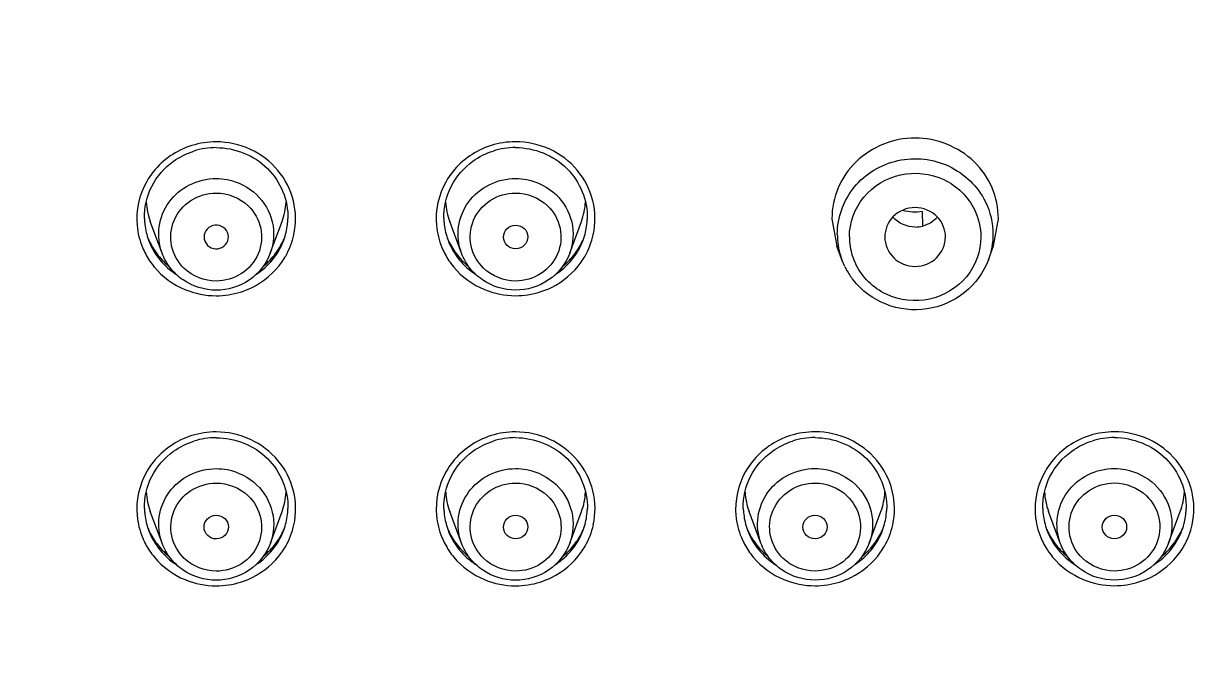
# Model space of a CAD drawing. Extents: x 4680 to 5808, y -3 to 824.
# Drawn here: x 5171.19 to 5200.14, y 509.22 to 525.18 of the extents above; entities that cross this region are included whole.
import ezdxf

# ---------------------------------------------------------------- set-up
doc = ezdxf.new("R2010")
doc.units = 0
doc.header["$LTSCALE"] = 4
doc.header["$MEASUREMENT"] = 0
doc.layers.add('F3A55-R02_DXF_CONTINUOUS_LINE', color=7, linetype='CONTINUOUS')
doc.layers.add('F3A55-R05_DXF_CONTINUOUS_LINE', color=7, linetype='CONTINUOUS')

msp = doc.modelspace()

# ---------------------------------------------------------------- linework, layer by layer
at = {"layer": 'F3A55-R02_DXF_CONTINUOUS_LINE', "color": 7, "linetype": 'Continuous'}
for p, q in [((5193.404, 520.534), (5193.416, 520.19)), ((5191.173, 520.359), (5191.294, 519.685)), ((5195.166, 519.686), (5195.288, 520.36)), ((5191.42, 519.347), (5191.294, 519.685)), ((5195.041, 519.347), (5195.166, 519.686)), ((5191.493, 519.176), (5191.42, 519.347))]:
    msp.add_line(p, q, dxfattribs=at)
at = {"layer": 'F3A55-R02_DXF_CONTINUOUS_LINE', "color": 9, "linetype": 'Continuous'}
for centre, radius, start, end in [((5175.955, 520.238), 2.02, 98.7151, 116.0871), ((5175.955, 520.228), 2.03, 90.0145, 98.682), ((5183.355, 520.239), 2.02, 98.7151, 116.0871), ((5183.355, 520.229), 2.03, 90.0145, 98.682), ((5175.854, 520.361), 1.862, 185.2102, 202.5484), ((5183.254, 520.362), 1.862, 185.2102, 202.5484), ((5176.044, 520.367), 1.876, 330.26, 347.5483), ((5183.444, 520.368), 1.876, 330.26, 347.5483), ((5193.114, 519.977), 1.808, 180.0176, 188.7614), ((5193.141, 519.91), 1.536, 180.0699, 197.4659), ((5175.874, 520.372), 1.885, 202.6166, 213.8624), ((5175.887, 520.425), 1.709, 200.4537, 216.88), ((5176.023, 520.425), 1.709, 323.1362, 339.5625), ((5183.274, 520.373), 1.885, 202.6166, 213.8624), ((5183.287, 520.426), 1.709, 200.4537, 216.88), ((5183.423, 520.426), 1.709, 323.1362, 339.5625), ((5193.12, 519.979), 1.814, 188.7756, 197.5038), ((5175.888, 520.381), 1.902, 213.854, 219.8035), ((5176.033, 520.374), 1.888, 324.839, 330.2324), ((5183.288, 520.382), 1.902, 213.854, 219.8035), ((5183.433, 520.375), 1.888, 324.839, 330.2324), ((5193.128, 519.981), 1.822, 197.5073, 200.3804), ((5193.15, 519.915), 1.546, 197.5173, 206.1888), ((5175.931, 520.467), 1.77, 234.8788, 237.9224), ((5175.979, 520.467), 1.77, 302.0922, 305.1373), ((5183.331, 520.468), 1.77, 234.8788, 237.9224), ((5183.379, 520.468), 1.77, 302.0922, 305.1373), ((5175.955, 520.486), 2.03, 270.0145, 278.682), ((5175.955, 520.476), 2.02, 278.7151, 296.0871), ((5183.355, 520.487), 2.03, 270.0145, 278.682), ((5183.355, 520.477), 2.02, 278.7151, 296.0871), ((5175.956, 513.074), 2.02, 98.7151, 116.0871), ((5175.956, 513.063), 2.03, 90.0145, 98.682), ((5183.356, 513.075), 2.02, 98.7151, 116.0871), ((5183.356, 513.064), 2.03, 90.0145, 98.682), ((5190.756, 513.076), 2.02, 98.7151, 116.0871), ((5190.756, 513.065), 2.03, 90.0145, 98.682), ((5198.156, 513.077), 2.02, 98.7151, 116.0871), ((5198.156, 513.066), 2.03, 90.0145, 98.682), ((5175.855, 513.197), 1.862, 185.2102, 202.5484), ((5183.255, 513.198), 1.862, 185.2102, 202.5484), ((5190.655, 513.199), 1.862, 185.2102, 202.5484), ((5198.055, 513.2), 1.862, 185.2102, 202.5484), ((5175.888, 513.26), 1.709, 200.4537, 216.88), ((5176.024, 513.26), 1.709, 323.1362, 339.5625), ((5176.045, 513.202), 1.876, 330.26, 347.5483), ((5183.288, 513.262), 1.709, 200.4537, 216.88), ((5183.424, 513.262), 1.709, 323.1362, 339.5625), ((5183.445, 513.203), 1.876, 330.26, 347.5483), ((5190.688, 513.263), 1.709, 200.4537, 216.88), ((5190.824, 513.263), 1.709, 323.1362, 339.5625), ((5190.845, 513.204), 1.876, 330.26, 347.5483), ((5198.088, 513.264), 1.709, 200.4537, 216.88), ((5198.224, 513.264), 1.709, 323.1362, 339.5625), ((5198.245, 513.205), 1.876, 330.26, 347.5483), ((5175.875, 513.208), 1.885, 202.6166, 213.8624), ((5183.275, 513.209), 1.885, 202.6166, 213.8624), ((5190.675, 513.21), 1.885, 202.6166, 213.8624), ((5198.075, 513.211), 1.885, 202.6166, 213.8624), ((5175.889, 513.217), 1.902, 213.854, 219.8035), ((5176.034, 513.209), 1.888, 324.839, 330.2324), ((5183.289, 513.218), 1.902, 213.854, 219.8035), ((5183.434, 513.21), 1.888, 324.839, 330.2324), ((5190.689, 513.219), 1.902, 213.854, 219.8035), ((5190.834, 513.211), 1.888, 324.839, 330.2324), ((5198.089, 513.22), 1.902, 213.854, 219.8035), ((5198.234, 513.213), 1.888, 324.839, 330.2324), ((5175.932, 513.303), 1.77, 234.8788, 237.9224), ((5175.98, 513.303), 1.77, 302.0922, 305.1373), ((5183.332, 513.304), 1.77, 234.8788, 237.9224), ((5183.38, 513.304), 1.77, 302.0922, 305.1373), ((5190.732, 513.305), 1.77, 234.8788, 237.9224), ((5190.78, 513.305), 1.77, 302.0922, 305.1373), ((5198.132, 513.306), 1.77, 234.8788, 237.9224), ((5198.18, 513.306), 1.77, 302.0922, 305.1373), ((5175.956, 513.312), 2.02, 278.7151, 296.0871), ((5183.356, 513.313), 2.02, 278.7151, 296.0871), ((5190.756, 513.314), 2.02, 278.7151, 296.0871), ((5198.156, 513.315), 2.02, 278.7151, 296.0871), ((5175.956, 513.322), 2.03, 270.0145, 278.682), ((5183.356, 513.323), 2.03, 270.0145, 278.682), ((5190.756, 513.324), 2.03, 270.0145, 278.682), ((5198.156, 513.325), 2.03, 270.0145, 278.682)]:
    msp.add_arc(centre, radius, start, end, dxfattribs=at)
at = {"layer": 'F3A55-R02_DXF_CONTINUOUS_LINE', "color": 7, "linetype": 'Continuous'}
for centre, radius, start, end in [((5175.957, 520.271), 1.844, 90.0545, 107.5744), ((5183.357, 520.272), 1.844, 90.0545, 107.5744), ((5175.826, 520.405), 1.645, 181.4713, 184.8665), ((5175.853, 520.408), 1.671, 184.887, 198.4233), ((5176.057, 520.408), 1.671, 341.5932, 355.1287), ((5176.084, 520.405), 1.645, 355.1493, 358.537), ((5183.226, 520.406), 1.645, 181.4713, 184.8665), ((5183.253, 520.409), 1.671, 184.887, 198.4233), ((5183.457, 520.409), 1.671, 341.5932, 355.1287), ((5183.484, 520.406), 1.645, 355.1493, 358.537), ((5193.229, 520.91), 0.757, 270.266, 284.566), ((5175.831, 520.401), 1.648, 198.4463, 200.3758), ((5175.867, 520.541), 1.731, 202.4826, 204.2406), ((5176.043, 520.541), 1.731, 335.7755, 337.534), ((5176.079, 520.401), 1.648, 339.6404, 341.5703), ((5183.231, 520.402), 1.648, 198.4463, 200.3758), ((5183.267, 520.542), 1.731, 202.4826, 204.2406), ((5183.443, 520.542), 1.731, 335.7755, 337.534), ((5183.479, 520.402), 1.648, 339.6404, 341.5703), ((5175.886, 520.551), 1.752, 204.2668, 216.8864), ((5176.024, 520.551), 1.752, 323.1297, 335.7493), ((5183.286, 520.552), 1.752, 204.2668, 216.8864), ((5183.424, 520.552), 1.752, 323.1297, 335.7493), ((5175.917, 520.576), 1.792, 216.9604, 230.4715), ((5175.993, 520.576), 1.792, 309.5446, 323.0558), ((5183.317, 520.577), 1.792, 216.9604, 230.4715), ((5183.393, 520.577), 1.792, 309.5446, 323.0558), ((5193.168, 519.999), 1.867, 206.2083, 209.1188), ((5193.176, 520.004), 1.876, 209.1202, 218.089), ((5175.958, 513.107), 1.844, 90.0545, 107.5744), ((5183.358, 513.108), 1.844, 90.0545, 107.5744), ((5190.758, 513.109), 1.844, 90.0545, 107.5744), ((5198.158, 513.11), 1.844, 90.0545, 107.5744), ((5175.827, 513.241), 1.645, 181.4713, 184.8665), ((5176.085, 513.241), 1.645, 355.1493, 358.537), ((5183.227, 513.242), 1.645, 181.4713, 184.8665), ((5183.485, 513.242), 1.645, 355.1493, 358.537), ((5190.627, 513.243), 1.645, 181.4713, 184.8665), ((5190.885, 513.243), 1.645, 355.1493, 358.537), ((5198.027, 513.244), 1.645, 181.4713, 184.8665), ((5198.285, 513.244), 1.645, 355.1493, 358.537), ((5175.854, 513.244), 1.671, 184.887, 198.4233), ((5176.058, 513.244), 1.671, 341.5932, 355.1287), ((5183.254, 513.245), 1.671, 184.887, 198.4233), ((5183.458, 513.245), 1.671, 341.5932, 355.1287), ((5190.654, 513.246), 1.671, 184.887, 198.4233), ((5190.858, 513.246), 1.671, 341.5932, 355.1287), ((5198.054, 513.247), 1.671, 184.887, 198.4233), ((5198.258, 513.247), 1.671, 341.5932, 355.1287), ((5175.832, 513.237), 1.648, 198.4463, 200.3758), ((5175.868, 513.377), 1.731, 202.4826, 204.2406), ((5175.887, 513.387), 1.752, 204.2668, 216.8864), ((5176.025, 513.387), 1.752, 323.1297, 335.7493), ((5176.044, 513.377), 1.731, 335.7755, 337.534), ((5176.08, 513.237), 1.648, 339.6404, 341.5703), ((5183.232, 513.238), 1.648, 198.4463, 200.3758), ((5183.268, 513.378), 1.731, 202.4826, 204.2406), ((5183.287, 513.388), 1.752, 204.2668, 216.8864), ((5183.425, 513.388), 1.752, 323.1297, 335.7493), ((5183.444, 513.378), 1.731, 335.7755, 337.534), ((5183.48, 513.238), 1.648, 339.6404, 341.5703), ((5190.632, 513.239), 1.648, 198.4463, 200.3758), ((5190.668, 513.379), 1.731, 202.4826, 204.2406), ((5190.687, 513.389), 1.752, 204.2668, 216.8864), ((5190.825, 513.389), 1.752, 323.1297, 335.7493), ((5190.844, 513.379), 1.731, 335.7755, 337.534), ((5190.88, 513.239), 1.648, 339.6404, 341.5703), ((5198.032, 513.24), 1.648, 198.4463, 200.3758), ((5198.068, 513.38), 1.731, 202.4826, 204.2406), ((5198.087, 513.39), 1.752, 204.2668, 216.8864), ((5198.225, 513.39), 1.752, 323.1297, 335.7493), ((5198.244, 513.38), 1.731, 335.7755, 337.534), ((5198.28, 513.24), 1.648, 339.6404, 341.5703), ((5175.918, 513.412), 1.792, 216.9604, 230.4715), ((5175.994, 513.412), 1.792, 309.5446, 323.0558), ((5183.318, 513.413), 1.792, 216.9604, 230.4715), ((5183.394, 513.413), 1.792, 309.5446, 323.0558), ((5190.718, 513.414), 1.792, 216.9604, 230.4715), ((5190.794, 513.414), 1.792, 309.5446, 323.0558), ((5198.118, 513.415), 1.792, 216.9604, 230.4715), ((5198.194, 513.415), 1.792, 309.5446, 323.0558)]:
    msp.add_arc(centre, radius, start, end, dxfattribs=at)
for points, knots in [([(5138.148, 541.453), (5138.148, 537.753), (5138.885, 530.323), (5142.156, 519.609), (5147.471, 509.692), (5154.632, 500.941), (5163.376, 493.67), (5173.384, 488.144), (5184.286, 484.559), (5191.894, 483.551), (5195.708, 483.4)], [0, 0, 0, 0, 0.123095, 0.24647, 0.370378, 0.494979, 0.620337, 0.746403, 0.873029, 1, 1, 1, 1]), ([(5195.288, 520.36), (5195.287, 520.619), (5195.178, 521.146), (5194.572, 522.025), (5193.23, 522.569), (5191.887, 522.024), (5191.282, 521.146), (5191.173, 520.618), (5191.173, 520.359)], [0, 0, 0, 0, 0.124303, 0.249677, 0.49999, 0.750307, 0.875692, 1, 1, 1, 1]), ([(5175.955, 522.115), (5176.412, 522.115), (5177.356, 521.753), (5177.739, 520.807), (5177.728, 520.363)], [0, 0, 0, 0, 0.507035, 1, 1, 1, 1]), ([(5183.355, 522.116), (5183.812, 522.116), (5184.756, 521.754), (5185.139, 520.808), (5185.128, 520.364)], [0, 0, 0, 0, 0.507035, 1, 1, 1, 1]), ([(5174.182, 520.363), (5174.175, 520.633), (5174.301, 521.191), (5174.677, 521.62), (5174.9, 521.779)], [0, 0, 0, 0, 0.496276, 1, 1, 1, 1]), ([(5181.582, 520.364), (5181.575, 520.634), (5181.701, 521.192), (5182.077, 521.621), (5182.3, 521.78)], [0, 0, 0, 0, 0.496276, 1, 1, 1, 1]), ([(5193.778, 520.404), (5193.64, 520.547), (5193.23, 520.722), (5192.82, 520.547), (5192.682, 520.405)], [0, 0, 0, 0, 0.499989, 1, 1, 1, 1]), ([(5192.48, 519.908), (5192.48, 519.722), (5192.649, 519.332), (5193.23, 519.107), (5193.812, 519.332), (5193.98, 519.722), (5193.98, 519.909)], [0, 0, 0, 0, 0.247139, 0.499984, 0.752836, 1, 1, 1, 1]), ([(5195.041, 519.347), (5194.924, 519.034), (5194.506, 518.459), (5193.534, 518.043), (5192.482, 518.158), (5191.908, 518.582), (5191.7, 518.847)], [0, 0, 0, 0, 0.247919, 0.498701, 0.750371, 1, 1, 1, 1]), ([(5175.956, 514.951), (5176.413, 514.951), (5177.357, 514.589), (5177.74, 513.643), (5177.729, 513.199)], [0, 0, 0, 0, 0.507035, 1, 1, 1, 1]), ([(5183.356, 514.952), (5183.813, 514.952), (5184.757, 514.59), (5185.14, 513.644), (5185.129, 513.2)], [0, 0, 0, 0, 0.507035, 1, 1, 1, 1]), ([(5190.756, 514.953), (5191.213, 514.953), (5192.157, 514.591), (5192.54, 513.645), (5192.529, 513.201)], [0, 0, 0, 0, 0.507035, 1, 1, 1, 1]), ([(5198.156, 514.954), (5198.613, 514.954), (5199.557, 514.592), (5199.94, 513.646), (5199.929, 513.202)], [0, 0, 0, 0, 0.507035, 1, 1, 1, 1]), ([(5174.183, 513.199), (5174.176, 513.469), (5174.302, 514.027), (5174.678, 514.455), (5174.901, 514.615)], [0, 0, 0, 0, 0.496276, 1, 1, 1, 1]), ([(5181.583, 513.2), (5181.576, 513.47), (5181.702, 514.028), (5182.078, 514.456), (5182.301, 514.616)], [0, 0, 0, 0, 0.496276, 1, 1, 1, 1]), ([(5188.983, 513.201), (5188.976, 513.471), (5189.102, 514.029), (5189.478, 514.457), (5189.701, 514.617)], [0, 0, 0, 0, 0.496276, 1, 1, 1, 1]), ([(5196.383, 513.202), (5196.376, 513.472), (5196.502, 514.03), (5196.878, 514.459), (5197.101, 514.618)], [0, 0, 0, 0, 0.496276, 1, 1, 1, 1])]:
    msp.add_open_spline(points, degree=3, knots=knots, dxfattribs=at)
at = {"layer": 'F3A55-R02_DXF_CONTINUOUS_LINE', "color": 9, "linetype": 'Continuous'}
for points, knots in [([(5195.363, 484.084), (5191.624, 484.255), (5184.171, 485.288), (5173.502, 488.856), (5163.715, 494.316), (5155.17, 501.472), (5148.174, 510.069), (5142.985, 519.798), (5139.793, 530.302), (5139.073, 537.583), (5139.073, 541.209)], [0, 0, 0, 0, 0.127002, 0.253651, 0.379731, 0.50509, 0.629684, 0.753576, 0.876929, 1, 1, 1, 1]), ([(5195.275, 484.472), (5191.568, 484.648), (5184.178, 485.685), (5173.602, 489.239), (5163.904, 494.665), (5155.436, 501.771), (5148.506, 510.302), (5143.366, 519.954), (5140.203, 530.372), (5139.491, 537.592), (5139.49, 541.189)], [0, 0, 0, 0, 0.127002, 0.25365, 0.379728, 0.505086, 0.629679, 0.753572, 0.876927, 1, 1, 1, 1]), ([(5195.18, 490.355), (5189.275, 490.675), (5177.525, 493.238), (5164.696, 500.988), (5156.456, 509.362), (5151.44, 516.552), (5147.735, 524.451), (5146.204, 530.056), (5145.687, 532.893)], [0, 0, 0, 0, 0.252822, 0.503795, 0.62874, 0.753024, 0.876724, 1, 1, 1, 1]), ([(5177.875, 519.962), (5177.935, 520.235), (5177.928, 520.82), (5177.527, 521.598), (5176.825, 522.132), (5176.243, 522.257), (5175.955, 522.257)], [0, 0, 0, 0, 0.246406, 0.494418, 0.745837, 1, 1, 1, 1]), ([(5185.275, 519.963), (5185.335, 520.236), (5185.328, 520.821), (5184.927, 521.599), (5184.225, 522.133), (5183.643, 522.259), (5183.355, 522.258)], [0, 0, 0, 0, 0.246406, 0.494418, 0.745837, 1, 1, 1, 1]), ([(5175.067, 522.052), (5174.728, 521.885), (5174.137, 521.347), (5173.966, 520.562), (5173.999, 520.192)], [0, 0, 0, 0, 0.503911, 1, 1, 1, 1]), ([(5182.467, 522.053), (5182.128, 521.886), (5181.537, 521.348), (5181.366, 520.563), (5181.399, 520.193)], [0, 0, 0, 0, 0.503911, 1, 1, 1, 1]), ([(5191.306, 519.977), (5191.306, 520.389), (5191.618, 521.247), (5192.78, 521.934), (5194.124, 521.792), (5194.783, 521.153), (5194.967, 520.778)], [0, 0, 0, 0, 0.246212, 0.497359, 0.750648, 1, 1, 1, 1]), ([(5191.605, 519.908), (5191.605, 520.257), (5191.868, 520.981), (5192.85, 521.561), (5193.985, 521.441), (5194.542, 520.901), (5194.697, 520.585)], [0, 0, 0, 0, 0.246222, 0.497359, 0.750638, 1, 1, 1, 1]), ([(5194.855, 519.909), (5194.855, 519.561), (5194.592, 518.836), (5193.61, 518.256), (5192.475, 518.376), (5191.919, 518.916), (5191.763, 519.232)], [0, 0, 0, 0, 0.246222, 0.497359, 0.750638, 1, 1, 1, 1]), ([(5177.876, 512.798), (5177.936, 513.071), (5177.929, 513.656), (5177.528, 514.434), (5176.826, 514.968), (5176.244, 515.093), (5175.956, 515.093)], [0, 0, 0, 0, 0.246406, 0.494418, 0.745837, 1, 1, 1, 1]), ([(5185.276, 512.799), (5185.336, 513.072), (5185.329, 513.657), (5184.928, 514.435), (5184.226, 514.969), (5183.644, 515.094), (5183.356, 515.094)], [0, 0, 0, 0, 0.246406, 0.494418, 0.745837, 1, 1, 1, 1]), ([(5192.676, 512.8), (5192.736, 513.073), (5192.729, 513.658), (5192.328, 514.436), (5191.626, 514.97), (5191.044, 515.095), (5190.756, 515.095)], [0, 0, 0, 0, 0.246406, 0.494418, 0.745837, 1, 1, 1, 1]), ([(5200.076, 512.801), (5200.136, 513.074), (5200.129, 513.659), (5199.728, 514.437), (5199.026, 514.971), (5198.444, 515.096), (5198.156, 515.096)], [0, 0, 0, 0, 0.246406, 0.494418, 0.745837, 1, 1, 1, 1]), ([(5175.068, 514.888), (5174.729, 514.721), (5174.138, 514.182), (5173.967, 513.398), (5174, 513.028)], [0, 0, 0, 0, 0.503911, 1, 1, 1, 1]), ([(5182.468, 514.889), (5182.129, 514.722), (5181.538, 514.184), (5181.367, 513.399), (5181.4, 513.029)], [0, 0, 0, 0, 0.503911, 1, 1, 1, 1]), ([(5189.868, 514.89), (5189.529, 514.723), (5188.938, 514.185), (5188.767, 513.4), (5188.8, 513.03)], [0, 0, 0, 0, 0.503911, 1, 1, 1, 1]), ([(5197.268, 514.891), (5196.929, 514.724), (5196.338, 514.186), (5196.167, 513.401), (5196.2, 513.031)], [0, 0, 0, 0, 0.503911, 1, 1, 1, 1])]:
    msp.add_open_spline(points, degree=3, knots=knots, dxfattribs=at)
at = {"layer": 'F3A55-R02_DXF_CONTINUOUS_LINE', "color": 7, "linetype": 'Continuous'}
for points in [[(5174.9, 521.779), (5175.052, 521.888), (5175.222, 521.973), (5175.4, 522.029)], [(5182.3, 521.78), (5182.452, 521.889), (5182.622, 521.974), (5182.8, 522.03)], [(5193.404, 520.534), (5193.247, 520.51), (5193.082, 520.52), (5192.929, 520.561)], [(5192.682, 520.405), (5192.558, 520.276), (5192.48, 520.087), (5192.48, 519.908)], [(5193.233, 520.153), (5193.032, 520.152), (5192.814, 520.246), (5192.68, 520.396)], [(5193.781, 520.396), (5193.687, 520.292), (5193.556, 520.213), (5193.42, 520.178)], [(5193.98, 519.909), (5193.98, 520.087), (5193.902, 520.276), (5193.778, 520.404)], [(5174.901, 514.615), (5175.053, 514.723), (5175.223, 514.808), (5175.401, 514.865)], [(5182.301, 514.616), (5182.453, 514.724), (5182.623, 514.809), (5182.801, 514.866)], [(5189.701, 514.617), (5189.853, 514.725), (5190.023, 514.81), (5190.201, 514.867)], [(5197.101, 514.618), (5197.253, 514.726), (5197.423, 514.811), (5197.601, 514.868)]]:
    msp.add_open_spline(points, degree=3, dxfattribs=at)
at = {"layer": 'F3A55-R02_DXF_CONTINUOUS_LINE', "color": 9, "linetype": 'Continuous'}
for points in [[(5194.967, 520.778), (5195.088, 520.532), (5195.154, 520.251), (5195.154, 519.977)], [(5194.697, 520.585), (5194.799, 520.377), (5194.855, 520.14), (5194.855, 519.909)], [(5195.154, 519.977), (5195.154, 519.764), (5195.115, 519.547), (5195.041, 519.347)], [(5174.52, 519.399), (5174.629, 519.253), (5174.764, 519.124), (5174.913, 519.019)], [(5176.843, 518.662), (5177.132, 518.804), (5177.392, 519.024), (5177.577, 519.286)], [(5176.998, 519.019), (5177.147, 519.124), (5177.281, 519.254), (5177.39, 519.399)], [(5181.92, 519.4), (5182.029, 519.254), (5182.164, 519.125), (5182.313, 519.02)], [(5184.243, 518.663), (5184.532, 518.805), (5184.792, 519.025), (5184.977, 519.287)], [(5184.398, 519.02), (5184.547, 519.125), (5184.681, 519.255), (5184.79, 519.4)], [(5174.427, 519.164), (5174.627, 518.923), (5174.895, 518.729), (5175.184, 518.609)], [(5181.827, 519.165), (5182.027, 518.924), (5182.295, 518.73), (5182.584, 518.61)], [(5175.184, 518.609), (5175.426, 518.509), (5175.693, 518.456), (5175.955, 518.456)], [(5182.584, 518.61), (5182.826, 518.51), (5183.093, 518.457), (5183.355, 518.457)], [(5174.521, 512.235), (5174.63, 512.089), (5174.765, 511.96), (5174.914, 511.855)], [(5176.844, 511.498), (5177.133, 511.639), (5177.393, 511.859), (5177.578, 512.122)], [(5176.999, 511.855), (5177.148, 511.96), (5177.282, 512.089), (5177.391, 512.235)], [(5181.921, 512.236), (5182.03, 512.09), (5182.165, 511.961), (5182.314, 511.856)], [(5184.244, 511.499), (5184.533, 511.64), (5184.793, 511.86), (5184.978, 512.123)], [(5184.399, 511.856), (5184.548, 511.961), (5184.682, 512.091), (5184.791, 512.236)], [(5189.321, 512.237), (5189.43, 512.091), (5189.565, 511.962), (5189.714, 511.857)], [(5191.644, 511.5), (5191.933, 511.641), (5192.193, 511.862), (5192.378, 512.124)], [(5191.799, 511.857), (5191.948, 511.962), (5192.082, 512.092), (5192.191, 512.237)], [(5196.721, 512.238), (5196.83, 512.092), (5196.965, 511.963), (5197.114, 511.858)], [(5199.044, 511.501), (5199.333, 511.642), (5199.593, 511.863), (5199.778, 512.125)], [(5199.199, 511.858), (5199.348, 511.963), (5199.482, 512.093), (5199.591, 512.238)], [(5174.428, 511.999), (5174.628, 511.759), (5174.896, 511.564), (5175.185, 511.445)], [(5181.828, 512), (5182.028, 511.76), (5182.296, 511.565), (5182.585, 511.446)], [(5189.228, 512.001), (5189.428, 511.761), (5189.696, 511.566), (5189.985, 511.447)], [(5196.628, 512.002), (5196.828, 511.762), (5197.096, 511.568), (5197.385, 511.448)], [(5175.185, 511.445), (5175.427, 511.345), (5175.694, 511.292), (5175.956, 511.292)], [(5182.585, 511.446), (5182.827, 511.346), (5183.094, 511.293), (5183.356, 511.293)], [(5189.985, 511.447), (5190.227, 511.347), (5190.494, 511.294), (5190.756, 511.294)], [(5197.385, 511.448), (5197.627, 511.348), (5197.894, 511.295), (5198.156, 511.295)]]:
    msp.add_open_spline(points, degree=3, dxfattribs=at)
at = {"layer": 'F3A55-R05_DXF_CONTINUOUS_LINE', "color": 7, "linetype": 'Continuous'}
for p, q in [((5174.617, 519.509), (5174.327, 520.291)), ((5177.293, 519.509), (5177.583, 520.291)), ((5182.017, 519.51), (5181.727, 520.292)), ((5184.693, 519.51), (5184.983, 520.292)), ((5175.674, 519.805), (5175.743, 519.701)), ((5174.618, 512.345), (5174.328, 513.127)), ((5177.294, 512.345), (5177.584, 513.127)), ((5182.018, 512.346), (5181.728, 513.128)), ((5184.694, 512.346), (5184.984, 513.128)), ((5189.418, 512.347), (5189.128, 513.129)), ((5192.094, 512.347), (5192.384, 513.129)), ((5196.818, 512.348), (5196.528, 513.13)), ((5199.494, 512.348), (5199.784, 513.13))]:
    msp.add_line(p, q, dxfattribs=at)
for centre, start, end in [((5175.863, 520.86), 183.1893, 200.3406), ((5176.046, 520.86), 339.6761, 356.8038), ((5183.263, 520.861), 183.1893, 200.3406), ((5183.446, 520.862), 339.6761, 356.8038), ((5175.864, 513.696), 183.1893, 200.3406), ((5176.047, 513.696), 339.6761, 356.8038), ((5183.264, 513.697), 183.1893, 200.3406), ((5183.447, 513.697), 339.6761, 356.8038), ((5190.664, 513.698), 183.1893, 200.3406), ((5190.847, 513.698), 339.6761, 356.8038), ((5198.064, 513.699), 183.1893, 200.3406), ((5198.247, 513.699), 339.6761, 356.8038)]:
    msp.add_arc(centre, 1.639, start, end, dxfattribs=at)
msp.add_ellipse((5175.956, 519.907), major_axis=(0.301, 0.003), ratio=0.968136, start_param=-2.365441, end_param=3.490507, dxfattribs=at)
for centre, major_axis, ratio in [((5183.356, 519.908), (0.301, 0.002), 0.9683), ((5175.957, 512.743), (0.302, 0.004), 0.968358), ((5183.357, 512.744), (0.301, 0.003), 0.968524), ((5190.756, 512.745), (0.301, 0.001), 0.968622), ((5198.156, 512.746), (0.301, 0), 0.968411)]:
    msp.add_ellipse(centre, major_axis=major_axis, ratio=ratio, dxfattribs=at)
at = {"layer": 'F3A55-R05_DXF_CONTINUOUS_LINE', "color": 9, "linetype": 'Continuous'}
for points, knots in [([(5174.617, 519.509), (5174.542, 519.713), (5174.491, 520.168), (5174.75, 520.801), (5175.277, 521.245), (5175.73, 521.351), (5175.955, 521.351)], [0, 0, 0, 0, 0.246696, 0.494426, 0.745662, 1, 1, 1, 1]), ([(5175.955, 521.351), (5176.047, 521.351), (5176.41, 521.318), (5176.758, 521.141), (5176.954, 520.954)], [0, 0, 0, 0, 0.253569, 1, 1, 1, 1]), ([(5182.017, 519.51), (5181.942, 519.714), (5181.891, 520.169), (5182.15, 520.802), (5182.677, 521.246), (5183.13, 521.352), (5183.355, 521.352)], [0, 0, 0, 0, 0.246696, 0.494426, 0.745662, 1, 1, 1, 1]), ([(5183.355, 521.352), (5183.447, 521.352), (5183.81, 521.319), (5184.158, 521.142), (5184.354, 520.955)], [0, 0, 0, 0, 0.253569, 1, 1, 1, 1]), ([(5175.166, 519.133), (5175.013, 519.28), (5174.788, 519.674), (5174.856, 520.348), (5175.296, 520.866), (5175.738, 520.993), (5175.955, 520.993)], [0, 0, 0, 0, 0.248729, 0.495606, 0.74569, 1, 1, 1, 1]), ([(5176.954, 520.954), (5177.141, 520.775), (5177.42, 520.3), (5177.382, 519.751), (5177.293, 519.509)], [0, 0, 0, 0, 0.501967, 1, 1, 1, 1]), ([(5182.566, 519.134), (5182.413, 519.281), (5182.188, 519.675), (5182.256, 520.349), (5182.696, 520.867), (5183.138, 520.994), (5183.355, 520.994)], [0, 0, 0, 0, 0.248729, 0.495606, 0.74569, 1, 1, 1, 1]), ([(5184.354, 520.955), (5184.541, 520.776), (5184.82, 520.301), (5184.782, 519.752), (5184.693, 519.51)], [0, 0, 0, 0, 0.501967, 1, 1, 1, 1]), ([(5176.744, 520.679), (5176.898, 520.533), (5177.122, 520.138), (5177.054, 519.464), (5176.614, 518.946), (5176.172, 518.819), (5175.955, 518.819)], [0, 0, 0, 0, 0.248729, 0.495606, 0.74569, 1, 1, 1, 1]), ([(5184.144, 520.681), (5184.298, 520.534), (5184.522, 520.139), (5184.454, 519.465), (5184.014, 518.947), (5183.572, 518.82), (5183.355, 518.82)], [0, 0, 0, 0, 0.248729, 0.495606, 0.74569, 1, 1, 1, 1]), ([(5174.618, 512.345), (5174.543, 512.549), (5174.492, 513.004), (5174.751, 513.637), (5175.278, 514.081), (5175.731, 514.187), (5175.956, 514.187)], [0, 0, 0, 0, 0.246696, 0.494426, 0.745662, 1, 1, 1, 1]), ([(5175.956, 514.187), (5176.048, 514.187), (5176.411, 514.154), (5176.759, 513.977), (5176.955, 513.79)], [0, 0, 0, 0, 0.253569, 1, 1, 1, 1]), ([(5182.018, 512.346), (5181.943, 512.55), (5181.892, 513.005), (5182.151, 513.638), (5182.678, 514.082), (5183.131, 514.188), (5183.356, 514.188)], [0, 0, 0, 0, 0.246696, 0.494426, 0.745662, 1, 1, 1, 1]), ([(5183.356, 514.188), (5183.448, 514.188), (5183.811, 514.155), (5184.159, 513.978), (5184.355, 513.791)], [0, 0, 0, 0, 0.253569, 1, 1, 1, 1]), ([(5189.418, 512.347), (5189.343, 512.551), (5189.292, 513.006), (5189.551, 513.639), (5190.078, 514.083), (5190.531, 514.189), (5190.756, 514.189)], [0, 0, 0, 0, 0.246696, 0.494426, 0.745662, 1, 1, 1, 1]), ([(5190.756, 514.189), (5190.848, 514.189), (5191.211, 514.156), (5191.559, 513.979), (5191.755, 513.792)], [0, 0, 0, 0, 0.253569, 1, 1, 1, 1]), ([(5196.818, 512.348), (5196.743, 512.552), (5196.692, 513.007), (5196.951, 513.64), (5197.478, 514.084), (5197.931, 514.19), (5198.156, 514.19)], [0, 0, 0, 0, 0.246696, 0.494426, 0.745662, 1, 1, 1, 1]), ([(5198.156, 514.19), (5198.248, 514.19), (5198.611, 514.157), (5198.959, 513.98), (5199.155, 513.793)], [0, 0, 0, 0, 0.253569, 1, 1, 1, 1]), ([(5175.167, 511.969), (5175.014, 512.115), (5174.789, 512.51), (5174.857, 513.184), (5175.297, 513.702), (5175.739, 513.829), (5175.956, 513.829)], [0, 0, 0, 0, 0.248729, 0.495606, 0.74569, 1, 1, 1, 1]), ([(5176.955, 513.79), (5177.142, 513.61), (5177.421, 513.136), (5177.383, 512.586), (5177.294, 512.345)], [0, 0, 0, 0, 0.501967, 1, 1, 1, 1]), ([(5182.567, 511.97), (5182.414, 512.116), (5182.189, 512.511), (5182.257, 513.185), (5182.697, 513.703), (5183.139, 513.83), (5183.356, 513.83)], [0, 0, 0, 0, 0.248729, 0.495606, 0.74569, 1, 1, 1, 1]), ([(5184.355, 513.791), (5184.542, 513.612), (5184.821, 513.137), (5184.783, 512.587), (5184.694, 512.346)], [0, 0, 0, 0, 0.501967, 1, 1, 1, 1]), ([(5189.967, 511.971), (5189.814, 512.117), (5189.589, 512.512), (5189.657, 513.186), (5190.097, 513.704), (5190.539, 513.831), (5190.756, 513.831)], [0, 0, 0, 0, 0.248729, 0.495606, 0.74569, 1, 1, 1, 1]), ([(5191.755, 513.792), (5191.942, 513.613), (5192.221, 513.138), (5192.183, 512.588), (5192.094, 512.347)], [0, 0, 0, 0, 0.501967, 1, 1, 1, 1]), ([(5197.367, 511.972), (5197.214, 512.119), (5196.989, 512.513), (5197.057, 513.187), (5197.497, 513.705), (5197.939, 513.832), (5198.156, 513.832)], [0, 0, 0, 0, 0.248729, 0.495606, 0.74569, 1, 1, 1, 1]), ([(5199.155, 513.793), (5199.342, 513.614), (5199.621, 513.139), (5199.583, 512.589), (5199.494, 512.348)], [0, 0, 0, 0, 0.501967, 1, 1, 1, 1]), ([(5176.745, 513.515), (5176.899, 513.368), (5177.123, 512.974), (5177.055, 512.3), (5176.615, 511.782), (5176.174, 511.655), (5175.956, 511.655)], [0, 0, 0, 0, 0.248729, 0.495606, 0.74569, 1, 1, 1, 1]), ([(5184.145, 513.516), (5184.299, 513.369), (5184.523, 512.975), (5184.455, 512.301), (5184.015, 511.783), (5183.574, 511.656), (5183.356, 511.656)], [0, 0, 0, 0, 0.248729, 0.495606, 0.74569, 1, 1, 1, 1]), ([(5191.545, 513.517), (5191.699, 513.37), (5191.923, 512.976), (5191.855, 512.302), (5191.415, 511.784), (5190.974, 511.657), (5190.756, 511.657)], [0, 0, 0, 0, 0.248729, 0.495606, 0.74569, 1, 1, 1, 1]), ([(5198.945, 513.518), (5199.099, 513.372), (5199.323, 512.977), (5199.255, 512.303), (5198.815, 511.785), (5198.374, 511.658), (5198.156, 511.658)], [0, 0, 0, 0, 0.248729, 0.495606, 0.74569, 1, 1, 1, 1])]:
    msp.add_open_spline(points, degree=3, knots=knots, dxfattribs=at)
for points in [[(5175.955, 520.993), (5176.238, 520.993), (5176.539, 520.875), (5176.744, 520.679)], [(5183.355, 520.994), (5183.638, 520.994), (5183.939, 520.876), (5184.144, 520.681)], [(5175.955, 518.819), (5175.672, 518.819), (5175.371, 518.937), (5175.166, 519.133)], [(5183.355, 518.82), (5183.072, 518.82), (5182.771, 518.938), (5182.566, 519.134)], [(5175.956, 513.829), (5176.239, 513.829), (5176.54, 513.711), (5176.745, 513.515)], [(5183.356, 513.83), (5183.639, 513.83), (5183.94, 513.712), (5184.145, 513.516)], [(5190.756, 513.831), (5191.039, 513.831), (5191.34, 513.713), (5191.545, 513.517)], [(5198.156, 513.832), (5198.439, 513.832), (5198.74, 513.714), (5198.945, 513.518)], [(5175.956, 511.655), (5175.673, 511.655), (5175.372, 511.773), (5175.167, 511.969)], [(5183.356, 511.656), (5183.073, 511.656), (5182.772, 511.774), (5182.567, 511.97)], [(5190.756, 511.657), (5190.473, 511.657), (5190.172, 511.775), (5189.967, 511.971)], [(5198.156, 511.658), (5197.873, 511.658), (5197.572, 511.776), (5197.367, 511.972)]]:
    msp.add_open_spline(points, degree=3, dxfattribs=at)
at = {"layer": 'F3A55-R05_DXF_CONTINUOUS_LINE', "color": 7, "linetype": 'Continuous'}
for points in [[(5174.825, 519.139), (5174.738, 519.25), (5174.667, 519.376), (5174.617, 519.509)], [(5182.225, 519.14), (5182.138, 519.251), (5182.067, 519.378), (5182.017, 519.51)], [(5175.137, 518.847), (5175.019, 518.927), (5174.913, 519.027), (5174.825, 519.139)], [(5182.537, 518.848), (5182.419, 518.928), (5182.313, 519.028), (5182.225, 519.14)], [(5175.955, 518.594), (5175.67, 518.594), (5175.372, 518.685), (5175.137, 518.847)], [(5183.355, 518.595), (5183.07, 518.595), (5182.772, 518.686), (5182.537, 518.848)], [(5174.826, 511.975), (5174.739, 512.086), (5174.668, 512.212), (5174.618, 512.345)], [(5182.226, 511.976), (5182.139, 512.087), (5182.068, 512.213), (5182.018, 512.346)], [(5189.626, 511.977), (5189.539, 512.088), (5189.468, 512.214), (5189.418, 512.347)], [(5197.026, 511.978), (5196.939, 512.089), (5196.868, 512.215), (5196.818, 512.348)], [(5175.138, 511.682), (5175.02, 511.763), (5174.914, 511.863), (5174.826, 511.975)], [(5182.538, 511.683), (5182.42, 511.764), (5182.314, 511.864), (5182.226, 511.976)], [(5189.938, 511.684), (5189.82, 511.765), (5189.714, 511.865), (5189.626, 511.977)], [(5197.338, 511.685), (5197.22, 511.766), (5197.114, 511.866), (5197.026, 511.978)], [(5175.956, 511.43), (5175.671, 511.43), (5175.373, 511.521), (5175.138, 511.682)], [(5183.356, 511.431), (5183.071, 511.431), (5182.773, 511.522), (5182.538, 511.683)], [(5190.756, 511.432), (5190.471, 511.432), (5190.173, 511.523), (5189.938, 511.684)], [(5198.156, 511.433), (5197.871, 511.433), (5197.573, 511.524), (5197.338, 511.685)]]:
    msp.add_open_spline(points, degree=3, dxfattribs=at)
for points in [[(5177.293, 519.509), (5177.195, 519.245), (5176.82, 518.767), (5176.24, 518.594), (5175.955, 518.594)], [(5184.693, 519.51), (5184.595, 519.247), (5184.22, 518.768), (5183.64, 518.595), (5183.355, 518.595)], [(5177.294, 512.345), (5177.196, 512.081), (5176.821, 511.603), (5176.241, 511.43), (5175.956, 511.43)], [(5184.694, 512.346), (5184.596, 512.082), (5184.221, 511.604), (5183.641, 511.431), (5183.356, 511.431)], [(5192.094, 512.347), (5191.996, 512.083), (5191.621, 511.605), (5191.041, 511.432), (5190.756, 511.432)], [(5199.494, 512.348), (5199.396, 512.084), (5199.021, 511.606), (5198.441, 511.433), (5198.156, 511.433)]]:
    msp.add_open_spline(points, degree=3, knots=[0, 0, 0, 0, 0.497254, 1, 1, 1, 1], dxfattribs=at)

doc.saveas('drawing.dxf')
